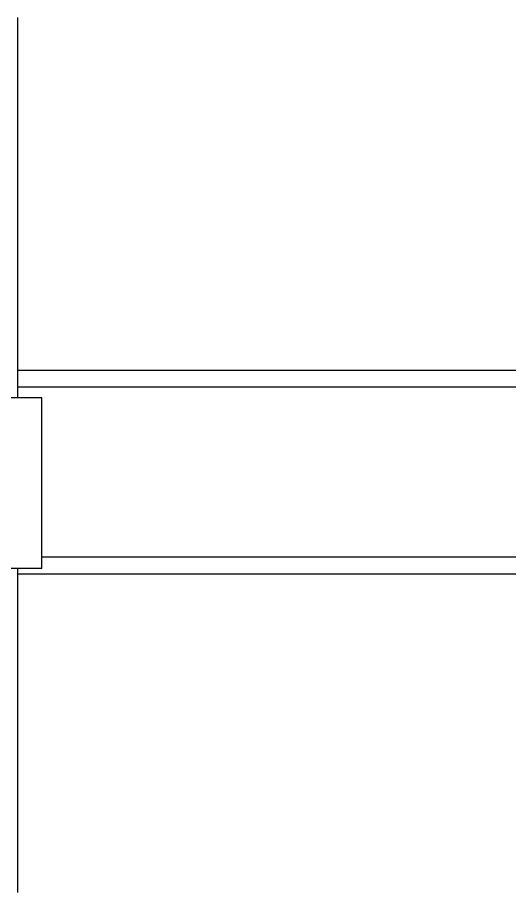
# Model space of a CAD drawing. Extents: x -409572 to -157272, y 600795 to 878326.
# Drawn here: x -391055 to -390548, y 800785 to 801688 of the extents above; entities that cross this region are included whole.
import ezdxf

# ---------------------------------------------------------------- set-up
doc = ezdxf.new("R2010")
doc.units = 0
doc.header["$LTSCALE"] = 1000
doc.header["$MEASUREMENT"] = 0
doc.layers.get('0').update_dxf_attribs({"linetype": 'CONTINUOUS'})

msp = doc.modelspace()

# ---------------------------------------------------------------- linework, layer by layer
at = {"linetype": 'CONTINUOUS'}
for p, q in [((-391054.74, 801687.69), (-391054.74, 801295.6)), ((-391029.57, 801295.6), (-391234.41, 801295.6)), ((-391029.57, 801119.4), (-391029.57, 801295.6)), ((-391029.57, 801119.4), (-391234.41, 801119.4)), ((-391054.74, 801119.4), (-391054.74, 800785.46))]:
    msp.add_line(p, q, dxfattribs=at)
for p, q in [((-389931.62, 801323.75), (-391054.74, 801323.75)), ((-390147.55, 801306.43), (-391054.74, 801306.43)), ((-390150.19, 801131.37), (-391029.57, 801131.37)), ((-389931.62, 801113.96), (-391054.74, 801113.74))]:
    msp.add_line(p, q)

doc.saveas('drawing.dxf')
